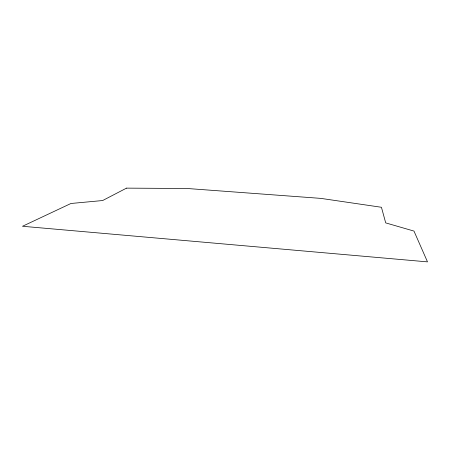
<?xml version="1.0" encoding="UTF-8"?>
<svg xmlns="http://www.w3.org/2000/svg" width="450" height="450" viewBox="0 0 450 450"><rect width="100%" height="100%" fill="white"/><g stroke="black" fill="none" stroke-linecap="round" stroke-linejoin="round"><path stroke-width="0.67" d="M126.523 188.128L102.645 200.537L70.954 203.484L22.5 226.271L427.5 261.872L413.983 231.086L385.701 222.891L381.437 207.276L320.811 198.382L187.256 188.499L126.523 188.128"/></g></svg>
